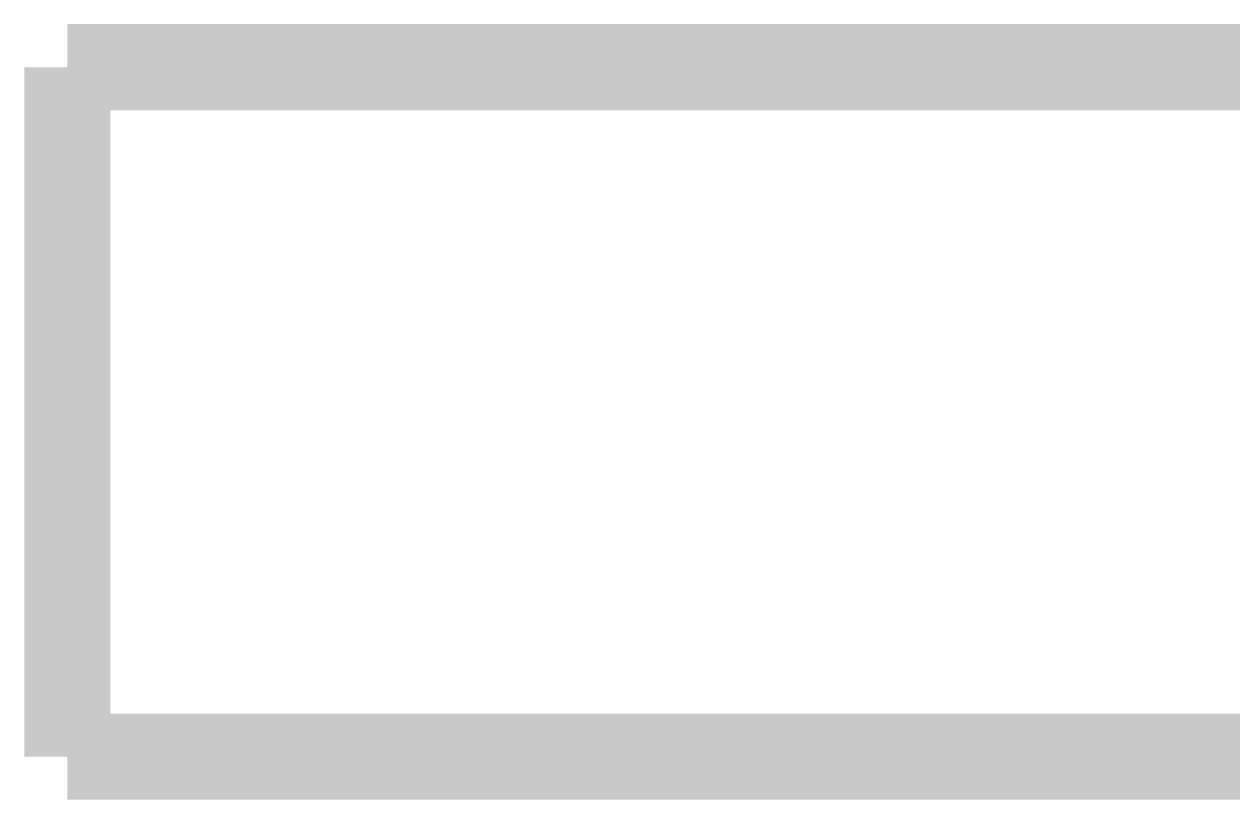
# Model space of a CAD drawing. Header units: millimetres. Extents: x -15.2 to 11.6, y -15.2 to 45.2.
# Drawn here: x -15.217 to -11.657, y 8.509 to 10.795 of the extents above; entities that cross this region are included whole.
import ezdxf

# ---------------------------------------------------------------- set-up
doc = ezdxf.new("R2010")
doc.units = ezdxf.units.MM
doc.header["$MEASUREMENT"] = 0
doc.layers.add('Top-Silkscreen-Layer', color=7, linetype='Continuous', true_color=0xffcc00)

msp = doc.modelspace()

# ---------------------------------------------------------------- linework, layer by layer
at = {"layer": 'Top-Silkscreen-Layer', "const_width": 0.254}
for points in [[(-15.0901, 10.6681), (-15.0901, 8.6361)], [(-15.0901, 10.6681), (-11.0901, 10.6681)], [(-15.0901, 10.6681), (-15.0901, 8.6361)], [(-15.0901, 10.6681), (-11.0901, 10.6681)], [(-11.0901, 8.6361), (-15.0901, 8.6361)], [(-11.0901, 8.6361), (-15.0901, 8.6361)]]:
    msp.add_lwpolyline(points, dxfattribs=at)

doc.saveas('drawing.dxf')
